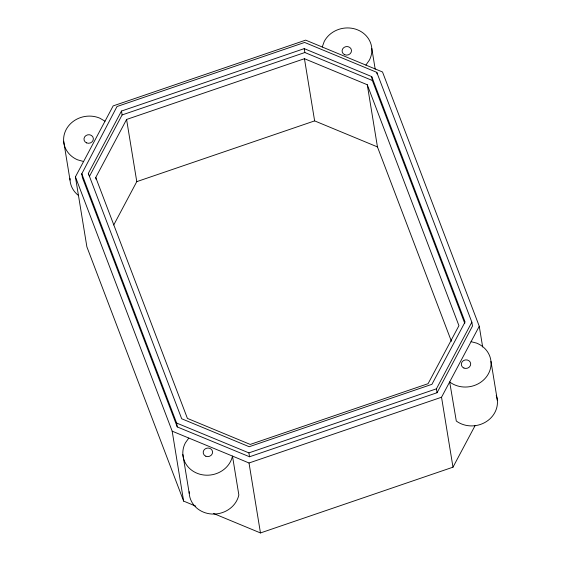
<?xml version="1.0" encoding="UTF-8"?>
<svg xmlns="http://www.w3.org/2000/svg" width="561" height="561" viewBox="0 0 561 561"><rect width="100%" height="100%" fill="white"/><g stroke="black" fill="none" stroke-linecap="round" stroke-linejoin="round"><path stroke-width="0.84" d="M322.238 47.005L324.23 41.472A25.133 22.833 -9.3 0 1 357.729 29.922A25.133 22.833 -9.3 0 1 369.355 60.174L365.884 65.09M81.794 173.805L116.997 106.534L304.623 42.447L376.796 72.348L471.85 322.175L472.488 326.06L437.054 392.721L249.54 456.766L177.262 426.928L82.432 177.69L81.794 173.805L176.624 423.043L177.262 426.928M195.754 506.127L183.622 501.099L86.878 246.826L75.419 176.869L113.147 105.903L305.668 40.14L382.518 71.983L479.262 326.264L482.656 346.993M88.336 173.391L121.478 111.05L304.216 48.632L371.719 76.598L465.083 321.993L431.935 384.313L249.189 446.731L181.694 418.765L88.336 173.391L88.589 174.948M89.381 176.505L122.109 114.935L121.478 111.05M95.749 177.479L126.59 119.458L304.448 58.709L367.273 84.739L458.933 325.661L428.092 383.682L250.234 444.431L187.409 418.401L95.749 177.479L96.029 179.204M113.743 224.961L136.779 181.638L126.59 119.458M437.054 392.721L436.416 388.829L471.85 322.175M213.552 513.504L260.465 532.95L452.986 467.18L441.535 397.237L479.262 326.264M452.986 467.18L475.132 425.533M189.176 491.681A25.133 22.833 -9.3 0 0 211.693 514.016A25.133 22.833 -9.3 0 0 238.846 494.942L232.485 456.079L188.819 438.057L185.396 442.832A25.133 22.833 -9.3 0 0 199.842 474.213A25.133 22.833 -9.3 0 0 232.485 456.079L249.014 462.993L441.535 397.237M122.109 114.935L304.854 52.524L372.35 80.489L464.781 323.424M136.779 181.638L314.63 120.888L377.455 146.919L451.409 341.291M176.624 423.043L248.902 452.881L436.416 388.829M471.065 341.684L476.548 343.094A25.133 22.833 -9.3 0 1 487.186 375.807A25.133 22.833 -9.3 0 1 449.936 382.167L449.677 381.922L456.296 421.031A25.133 22.833 -9.3 0 0 486.415 421.577A25.133 22.833 -9.3 0 0 496.219 395.274M83.589 161.512L77.6 159.829A25.133 22.833 -9.3 0 1 66.184 129.507A25.133 22.833 -9.3 0 1 99.753 118.147L105.012 121.204M75.419 176.869L172.171 431.157L188.819 438.057M490.98 361.403L497.348 400.266M376.796 72.348L377.048 73.905M371.803 48.47L375.197 69.199M371.719 76.598L372.35 80.489M367.273 84.739L377.455 146.919M304.216 48.632L304.854 52.524M304.448 58.709L314.63 120.888M248.902 452.881L249.54 456.766M249.014 462.993L260.465 532.95M182.865 454.522L189.232 493.385M172.171 431.157L183.622 501.099M63.652 141.197L70.02 180.06M78.519 195.53A25.133 22.833 -9.3 0 1 69.964 178.356M205.824 456.226A4.712 4.278 -9.3 0 0 212.577 451.886A4.712 4.278 -9.3 0 0 205.263 448.828A4.712 4.278 -9.3 0 0 205.824 456.226M86.611 142.901A4.712 4.278 -9.3 0 0 93.364 138.56A4.712 4.278 -9.3 0 0 86.05 135.503A4.712 4.278 -9.3 0 0 86.611 142.901M463.94 368.065A4.712 4.278 -9.3 0 0 470.693 363.724A4.712 4.278 -9.3 0 0 463.379 360.667A4.712 4.278 -9.3 0 0 463.94 368.065M344.727 54.74A4.712 4.278 -9.3 0 0 351.488 50.399A4.712 4.278 -9.3 0 0 344.166 47.341A4.712 4.278 -9.3 0 0 344.727 54.74"/></g></svg>
